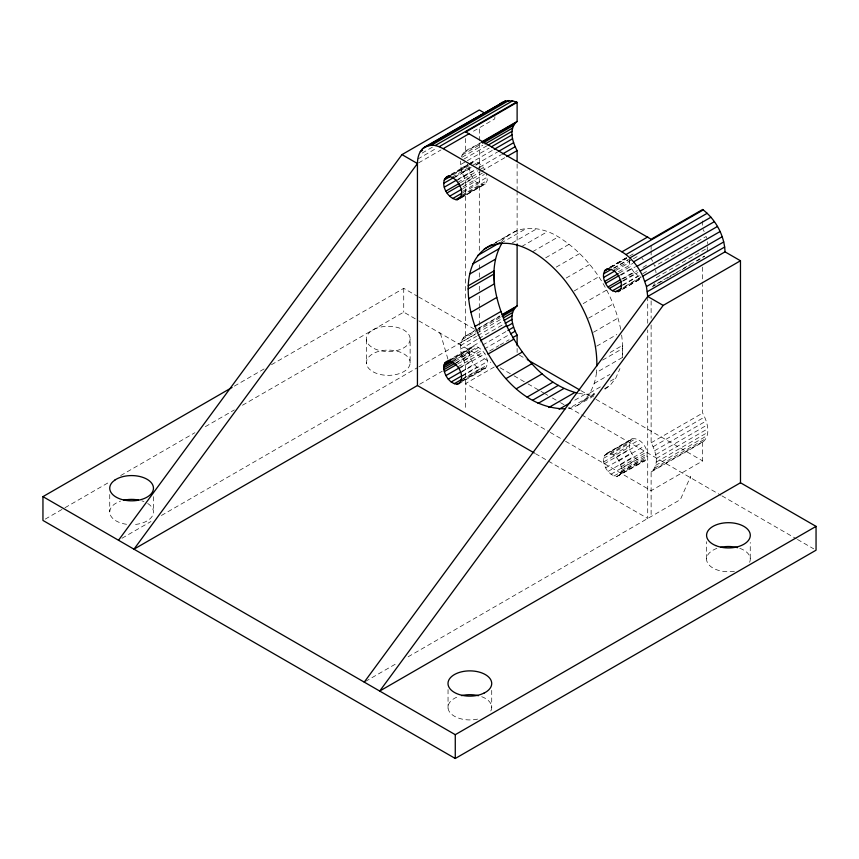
<?xml version="1.0" encoding="UTF-8"?>
<svg xmlns="http://www.w3.org/2000/svg" width="859" height="859" viewBox="0 0 859 859"><rect width="100%" height="100%" fill="white"/><g stroke="black" fill="none" stroke-linecap="round" stroke-linejoin="round"><path stroke-width="0.64" stroke-dasharray="4.29 3.22" d="M479.29 331.961L479.29 326.613M479.29 325.271L479.29 309.229M479.29 307.898L479.301 295.861M479.301 290.514L479.301 285.156M479.301 277.135L479.301 270.456M479.301 269.114L479.301 262.425M479.301 250.398L479.311 171.499M479.311 170.157L479.311 142.079M479.311 140.747L479.311 126.037M706.57 558.855L706.57 541.664M750.251 558.318L750.251 542.448M485.238 368.511L482.865 369.349C473.706 368.382 464.869 354.015 472.225 346.596L474.748 346.08C483.477 347.916 491.273 360.748 485.238 368.511L460.585 382.738M460.585 198.246L485.238 184.019L487.278 180.508L486.516 173.185M578.451 393.261L584.882 394.356L594.428 393.712L568.658 408.583C585.451 405.212 594.879 388.408 596.479 372.473L622.249 357.591L622.721 345.254L621.605 334.602M690.615 478.474L690.69 476.208L680.392 499.605L406.071 657.983M596.479 372.473L596.629 369.853M622.249 357.591L622.721 345.254L608.151 353.661M494.913 116.663L494.752 118.907L471.849 132.125M485.238 184.019C476.026 187.176 468.574 174.302 469.712 166.292M619.242 475.628C626.64 467.489 613.745 447.722 604.414 455.506C601.311 464 607.871 475.274 616.869 476.477L645.012 460.757C651.551 452.629 641.984 436.909 631.999 438.842L606.229 453.724M465.578 407.359L465.578 364.86L461.025 352.974L460.488 345.554L461.025 342.333L463.602 337.329L477.035 329.094M651.122 514.487L651.122 471.978C660.013 464.837 655.739 451.286 651.122 442.825L651.122 324.981M707.215 251.107L707.397 241.744M651.122 471.978L702.662 442.224C711.553 435.073 707.279 421.533 702.662 413.072L702.662 284.512M645.012 460.757L642.639 461.594C633.641 460.392 627.081 449.117 630.184 440.624L631.999 438.842M461.369 156.918C464.032 148.704 474.555 147.598 480.471 142.615M604.994 389.181L610.148 385.39L615.882 377.949L619.951 368.597M654.633 283.631L653.098 285.864L704.638 256.111L696.939 261.039M470.41 163.886L472.225 162.104L474.748 161.589L477.701 162.405L482.178 165.884L484.616 169.373M620.746 329.405C613.015 292.189 590.874 257.131 558.35 236.859C539.796 225.402 516.173 224.231 501.248 241.862M422.166 153.074L432.549 147.072M417.764 159.065L436.222 148.403M418.569 162.888L440.968 149.949M463.602 152.838L480.782 142.916M462.067 155.071L481.545 143.829M462.163 157.176L482.779 145.268M463.924 159.076L486.838 145.847M465.578 335.708L465.578 180.369L462.067 172.455L460.488 164.649L466.222 161.342M467.36 160.676L489.125 148.113M461.025 168.482L467.897 164.509M469.035 163.854L493.087 149.971M450.932 174.398L467.736 164.692M468.864 164.048L472.225 162.104M451.362 174.882L468.166 165.186M448.978 176.471L468.026 165.476M469.143 164.831L474.748 161.589M453.037 174.903L468.713 165.851M451.931 177.287L470.979 166.292M472.096 165.647L477.701 162.405M462.067 172.455L471.237 167.172M475.811 164.52L497.576 151.957M454.883 176.879L469.454 168.471M453.455 178.167L471.387 167.816M475.865 165.229L479.225 163.296M457.772 179.391L470.098 172.283M463.602 176.46L475.059 169.846M479.644 167.204L501.398 154.641M456.408 180.766L475.457 169.76M476.573 169.116L482.178 165.884M457.74 182.398L477.915 170.748M479.032 170.103L483.51 167.516M460.488 182.666L471.688 176.202M465.578 180.369L480.471 171.768M481.609 171.113L505.661 157.218M461.594 184.524L472.794 178.06M459.941 186.102L482.35 173.164M462.99 186.779L484.272 174.484M463.13 188.432L475.457 181.313M462.754 191.299L487.407 177.072M462.776 192.695L478.463 183.643M461.508 195.39L487.278 180.508M462.421 195.777L481.469 184.782M462.69 196.507L482.865 184.857M460.37 198L486.14 183.128M234.357 386.12L264.518 368.704M271.487 364.688L403.73 288.334L417.463 296.269M495.418 242.582L509.988 234.174M493.227 244.235L517.88 229.997M501.162 243.043L526.932 228.161M512.232 242.947L536.886 228.709M45.269 519.094L63.834 508.378M64.994 507.712L110.231 481.588M120.679 475.564L194.918 432.7M205.355 426.665L234.357 409.926M242.485 405.233L403.73 312.139L417.667 320.192M521.692 246.522L547.462 231.64M532.58 251.73L558.35 236.859M545.712 257.797L569.238 244.214M556.278 267.085L579.814 253.491M478.173 328.428L499.938 315.865M463.602 337.329L500.26 316.166M566.242 278.026L589.768 264.443M462.067 339.563L475.811 331.628M476.96 330.962L501.012 317.078M461.025 342.333L475.907 333.732M477.056 333.067L501.108 319.183M121.999 538.249L150.991 521.499M161.438 515.475L417.807 367.459M418.967 366.793L475.811 333.968M460.488 345.554L476.53 336.298M477.668 335.633L502.869 321.083M460.488 349.141L477.668 339.219M478.817 338.553L504.018 324.004M447.571 360.834L480.492 341.732M609.697 267.385L628.745 256.39M609.654 267.514L628.702 256.519M629.83 255.864L633.19 253.931M450.245 360.028L470.41 348.378M611.136 267.128L626.823 258.076M448.978 360.963L474.748 346.08M610.996 267.417L626.683 258.366M453.037 359.395L469.841 349.688M453.831 360.286L469.519 351.234M613.605 268.04L628.165 259.633M574.177 290.965L598.82 276.738M451.931 361.779L477.701 346.896M613.938 268.233L628.509 259.826M462.067 356.957L481.545 345.715M482.683 345.05L506.735 331.166M454.883 361.371L469.454 352.963M614.357 269.769L632.278 259.418M633.394 258.774L638.999 255.542M456.204 362.584L469.648 354.821M615.978 270.338L629.422 262.575L629.293 258.988M419.697 384.22L442.235 371.217M454.969 363.829L480.739 348.958M457.772 363.883L470.098 356.775M463.602 360.952L483.08 349.71M484.218 349.055L509.419 334.505M618.426 271.712L632.986 263.305M619.35 272.969L630.56 266.494L629.422 262.575M457.74 366.89L483.51 352.007M460.488 367.158L471.688 360.694M620.262 274.912L631.462 268.448L630.56 266.494M458.931 368.683L485.045 353.618M489.63 350.977L498.789 345.683M499.938 345.017L509.097 339.734M620.95 275.138L635.51 266.73M461.734 371.389L474.061 364.27M621.508 279.143L633.835 272.024L638.237 275.889L641.244 277.027L623.312 287.378M460.746 372.559L486.516 357.677M622.764 279.014L637.324 270.606M642.929 267.374L646.29 265.431L645.388 263.498M583.186 303.603L606.712 290.02M622.904 280.678L635.231 273.559M623.333 280.99L637.893 272.582M462.367 375.512L476.938 367.104M461.637 376.446L487.407 361.564M622.55 284.941L638.237 275.889M622.603 285.349L641.641 274.354M642.768 273.71L647.246 271.122M463.184 378.572L479.988 368.865M461.508 379.882L487.278 365.011M461.058 381.31L486.828 366.439M623.076 287.776L641.007 277.425M462.69 380.999L482.865 369.349M622.614 289.139L641.662 278.144M622.603 289.204L641.641 278.198M494.215 367.029L465.578 383.554L549.073 431.766M656.212 277.64L707.752 247.886M588.555 318.152L613.208 303.914M652.271 286.831L662.579 280.882M667.153 278.23L677.461 272.282M682.046 269.64L690.067 265.012M593.483 332.25L618.126 318.023M596.683 346.166L616.848 334.527M602.61 360.082L622.775 348.443M594.181 383.479L609.869 374.417M574.8 400.176L584.882 394.356M590.101 392.831L601.311 386.357M610.277 381.181L615.882 377.949M584.378 400.262L594.46 394.442M604.543 388.622L610.148 385.39M577.162 405.566L595.083 395.215M607.42 453.294L633.19 438.423M604.414 455.506L630.184 440.624M610.191 453.455L635.961 438.573M603.523 458.352L629.293 443.48M613.229 454.905L638.999 440.033M603.652 461.949L629.422 447.067M604.102 463.892L629.872 449.021M616.182 457.493L641.952 442.621M605.692 467.811L631.462 452.94M618.705 460.929L644.475 446.046M651.122 442.825L702.662 413.072M608.065 471.398L633.835 456.516M620.52 464.805L646.29 449.923M653.098 446.734L704.638 416.98M621.089 466.77L646.859 451.898M610.942 474.232L636.712 459.35M621.411 468.681L647.181 453.81M654.633 450.728L706.173 420.974M621.476 470.485L647.246 455.614M613.992 475.993L639.762 461.111M621.282 472.128L647.052 457.246M620.832 473.556L646.602 458.685M616.869 476.477L642.639 461.594M655.675 454.712L707.215 424.958M656.212 458.545L707.752 428.791M656.212 462.131L707.752 432.378M655.675 465.353L707.215 435.599M654.633 468.123L706.173 438.369M653.098 470.356L704.638 440.603M702.662 442.224L702.662 460.929L651.122 490.682L565.308 441.139M365.408 681.455L396.772 663.352M418.612 296.935L474.716 329.319M519.437 355.143L526.395 359.159M580.899 390.62L594.815 398.662M595.974 399.328L702.662 460.929M418.827 320.858L490.843 362.434M500.131 367.802L512.909 375.179M514.069 375.845L526.846 383.221M528.006 383.898L544.262 393.282M545.433 393.948L547.752 395.29M552.401 397.975L559.37 402.001M560.53 402.667L564.009 404.686M568.658 407.359L720.808 495.203M721.968 495.879L796.304 538.797M797.463 539.463L813.731 548.847M550.232 432.431L564.148 440.463M535.468 453.67L647.718 518.471L647.718 329.92M641.952 258.13L643.219 259.837M631.462 268.448L633.835 272.024M703.156 229.557L704.144 231.511M651.122 258.334L652.604 261.265M653.474 263.241L654.633 266.236L706.173 236.483L706.957 239.468M447.915 359.094L439.819 331.37L439.915 333.732M655.675 270.22L656.029 272.775M702.662 220.946L702.662 226.035M702.662 267.106L702.662 283.18M651.122 245.61L651.122 249.421M651.122 250.699L651.122 255.789M651.122 300.875L651.122 318.292M647.718 296.484L647.718 323.231M517.118 164.005L517.118 189.442M517.118 190.784L517.118 244.353M517.118 348.453L517.118 352.469M491.724 690.378L491.724 707.58M465.578 138.482L465.578 151.216M460.488 161.062L460.488 164.649M448.044 689.594L448.044 708.106M410.13 339.187A21.862 12.627 0 0 1 376.929 349.72A21.862 12.627 0 0 1 377.735 327.859A21.862 12.627 0 0 1 410.13 339.187L410.13 362.992A21.862 12.627 0 0 1 376.929 373.525A21.862 12.627 0 0 1 377.735 351.664A21.862 12.627 0 0 1 410.13 362.992M403.73 288.334L403.73 312.139M366.449 339.724L366.449 363.529M153.417 496.663L153.417 511.202M109.737 494.548L109.737 511.739M147.705 503.471A21.862 12.627 0 0 1 152.054 516.463A21.862 12.627 0 0 1 133.918 524.559M126.541 524.291A21.862 12.627 0 0 1 109.973 513.875A21.862 12.627 0 0 1 120.528 501.119M141.853 500.861A21.862 12.627 0 0 1 143.968 501.602M739.76 548.321A21.862 12.627 0 0 1 749.467 562.559M734.391 571.267A21.862 12.627 0 0 1 708.321 564.073A21.862 12.627 0 0 1 717.362 548.235M481.727 696.703A21.862 12.627 0 0 1 490.328 711.767M477.583 719.123A21.862 12.627 0 0 1 450.556 713.228A21.862 12.627 0 0 1 457.235 697.003"/><path stroke-width="1.29" d="M232.037 387.463L42.95 496.631L42.95 520.436L455.27 758.486L816.05 550.189L816.05 526.384L740.49 482.758L740.469 260.76L725.028 251.848C724.427 235.377 715.654 219.485 702.662 209.489L651.122 239.242L465.578 131.814M455.27 758.486L455.27 734.681L816.05 526.384M565.082 408.83C520.21 408.508 489.705 364.399 475.048 326.409C465.567 299.963 461.712 258.978 492.057 244.525M577.162 393.046C544.155 384.327 521.134 354.939 506.552 325.582C495.46 300.178 486.87 268.158 502.257 242.678M443.684 367.835L444.64 363.26L446.455 361.478L448.978 360.963C457.707 362.799 465.503 375.63 459.468 383.393L457.095 384.231C449.311 383.361 444.339 375.115 443.684 367.835L453.767 362.015M596.855 365.934C597.349 334.258 583.293 303.828 563.998 279.325C545.862 257.356 513.231 231.597 484.218 249.056M446.455 176.986L448.978 176.471C458.212 177.63 467.457 195.036 457.095 199.739C447.206 199.095 437.596 181.077 448.688 175.687M517.118 161.32L517.118 150.615C512.501 142.143 508.227 128.603 517.118 121.452L517.118 102.371L512.565 100.879L505.371 100.965L424.99 146.857C419.332 150.304 417.474 157.294 417.442 163.543L417.442 385.519L133.972 549.18L417.442 163.543L401.98 154.609L118.51 540.257M517.118 345.79L517.118 335.107C512.501 326.635 508.227 313.095 517.118 305.944L517.118 244.353M605.219 269.973C614.926 265.474 623.58 280.539 620.832 289.064C611.726 299.286 596.039 274.579 607.453 268.674M364.248 682.132L647.718 296.484L725.028 251.848M740.469 260.76L663.18 305.407L379.71 691.055L740.49 482.758M499.68 104.25L502.3 102.221M401.98 154.609L479.311 109.984L484.83 113.173M422.37 148.886L505.371 100.965M420.255 151.646L422.564 150.314M424.99 146.857L431.519 145.15L508.829 100.514M431.519 145.15L435.255 145.515L512.565 100.879M435.255 145.515L439.185 146.696L516.495 102.06M465.578 132.125L517.118 102.371M439.185 146.696L443.212 148.661L468.982 133.779M481.609 141.95L517.118 121.452M481.931 142.261L515.142 123.084M482.683 143.163L513.607 125.307M485.077 143.947L512.565 128.077M487.976 145.192L512.028 131.309M491.412 146.792L512.028 134.884M494.236 149.305L512.565 138.728M444.64 178.769L450.245 175.537M444.071 180.079L449.676 176.847M498.725 151.302L513.607 142.701M443.684 183.343L453.767 177.523M444.328 187.155L456.644 180.046M502.547 153.976L515.142 146.706M445.918 191.074L459.372 183.311M506.81 156.563L517.118 150.615M447.024 192.942L460.467 185.179M449.687 196.196L462.013 189.077M452.693 198.526L461.659 193.35M455.699 199.664L461.304 196.432M457.095 199.739L460.456 197.795M477.722 255.445L500.131 242.506M472.804 263.874L498.574 248.992M469.605 274.096L495.375 259.214M468.209 285.811L493.979 270.929L494.451 283.803L468.681 298.685M468.155 288.935L493.925 274.053M470.979 312.343L496.749 297.461M475.048 326.409L500.818 311.527M502.225 314.544L517.118 305.944M502.547 314.845L515.142 307.576M502.161 316.413L513.607 309.809M503.395 317.862L512.565 312.569M443.212 148.661L621.948 251.848L647.718 236.966M504.018 320.428L512.028 315.801M505.156 323.349L512.028 319.376M621.948 251.848L625.975 254.543L703.285 209.907M480.782 340.454L506.552 325.582M506.831 326.527L512.565 323.22M444.64 363.26L449.117 360.673M604.414 271.014L608.891 268.427M444.071 364.57L450.792 360.683M625.975 254.543L629.905 257.904L707.215 213.268M443.749 366.106L452.714 360.93M603.523 273.86L611.361 269.339M507.884 330.5L513.607 327.193M443.878 369.703L455.077 363.239M603.652 277.457L614.851 270.982M629.905 257.904L633.641 261.845L710.951 217.209M444.328 371.646L456.644 364.538M510.568 333.84L515.142 331.198M604.79 281.376L618.233 273.613M445.918 375.566L459.372 367.813M605.692 283.32L619.146 275.556M512.533 337.748L517.118 335.107M633.641 261.845L637.088 266.279L714.398 221.643M487.998 354.101L513.768 339.219M448.291 379.152L460.617 372.033M608.065 286.906L620.391 279.787M609.461 288.431L621.787 281.322M637.088 266.279L640.17 271.09L717.48 226.454M451.168 381.987L461.251 376.167M612.467 290.761L621.433 285.596M454.218 383.748L462.056 379.216M615.474 291.91L621.078 288.667M663.18 305.407L647.718 296.484L646.451 286.562L642.79 276.147L720.1 231.522M457.095 384.231L460.456 382.287M618.136 291.727L620.37 290.428M496.502 366.933L522.272 352.05M644.905 281.355L722.215 236.719M646.451 286.562L723.761 241.927M647.396 291.641L724.706 247.016M506.048 378.594L531.818 363.711M516.345 388.74L542.115 373.869M527.115 397.094L552.885 382.212M532.58 400.251L558.35 385.369M538.045 403.408L563.815 388.526M548.815 407.488L574.585 392.617M559.112 409.238L570.322 402.764M527.555 359.824L579.739 389.954M417.442 385.519L534.319 453.004M42.95 496.631L455.27 734.681M640.17 271.09L642.79 276.147M123.879 500.196A21.862 12.627 0 0 1 138.439 500.024M720.712 547.312A21.862 12.627 0 0 1 737.58 547.655M461.573 695.629A21.862 12.627 0 0 1 478.452 695.693M114.881 480.063L112.744 481.813A21.862 12.627 0 0 0 130.203 500.808A21.862 12.627 0 0 0 151.71 483.252A21.862 12.627 0 0 0 114.881 480.063M483.961 693.149L480.933 694.394A21.862 12.627 0 0 1 448.044 684.301A21.862 12.627 0 0 1 478.452 671.888A21.862 12.627 0 0 1 483.961 693.149M715.558 545.519A21.862 12.627 0 0 0 750.175 536.65A21.862 12.627 0 0 0 719.563 523.775A21.862 12.627 0 0 0 715.558 545.519"/></g></svg>
